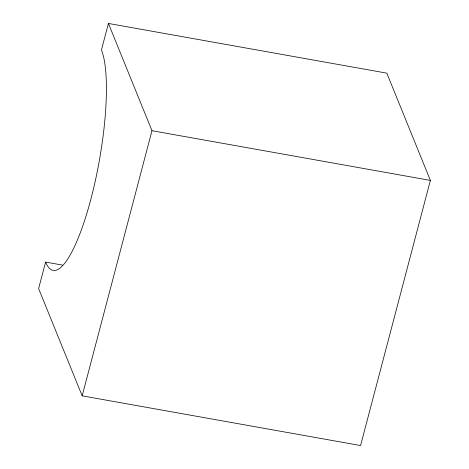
<?xml version="1.0" encoding="UTF-8"?>
<svg xmlns="http://www.w3.org/2000/svg" width="469" height="469" viewBox="0 0 469 469"><rect width="100%" height="100%" fill="white"/><g stroke="black" fill="none" stroke-linecap="round" stroke-linejoin="round"><path stroke-width="0.7" d="M45.604 262.083L38.622 288.593L82.175 395.848L360.573 445.55L430.378 180.407L386.825 73.152L108.427 23.45L101.445 49.966A116.119 26.229 -79.9 0 1 90.945 198.926A116.119 26.229 -79.9 0 1 45.604 262.083L62.406 265.079M82.175 395.848L151.979 130.704L108.427 23.45M151.979 130.704L430.378 180.407"/></g></svg>
